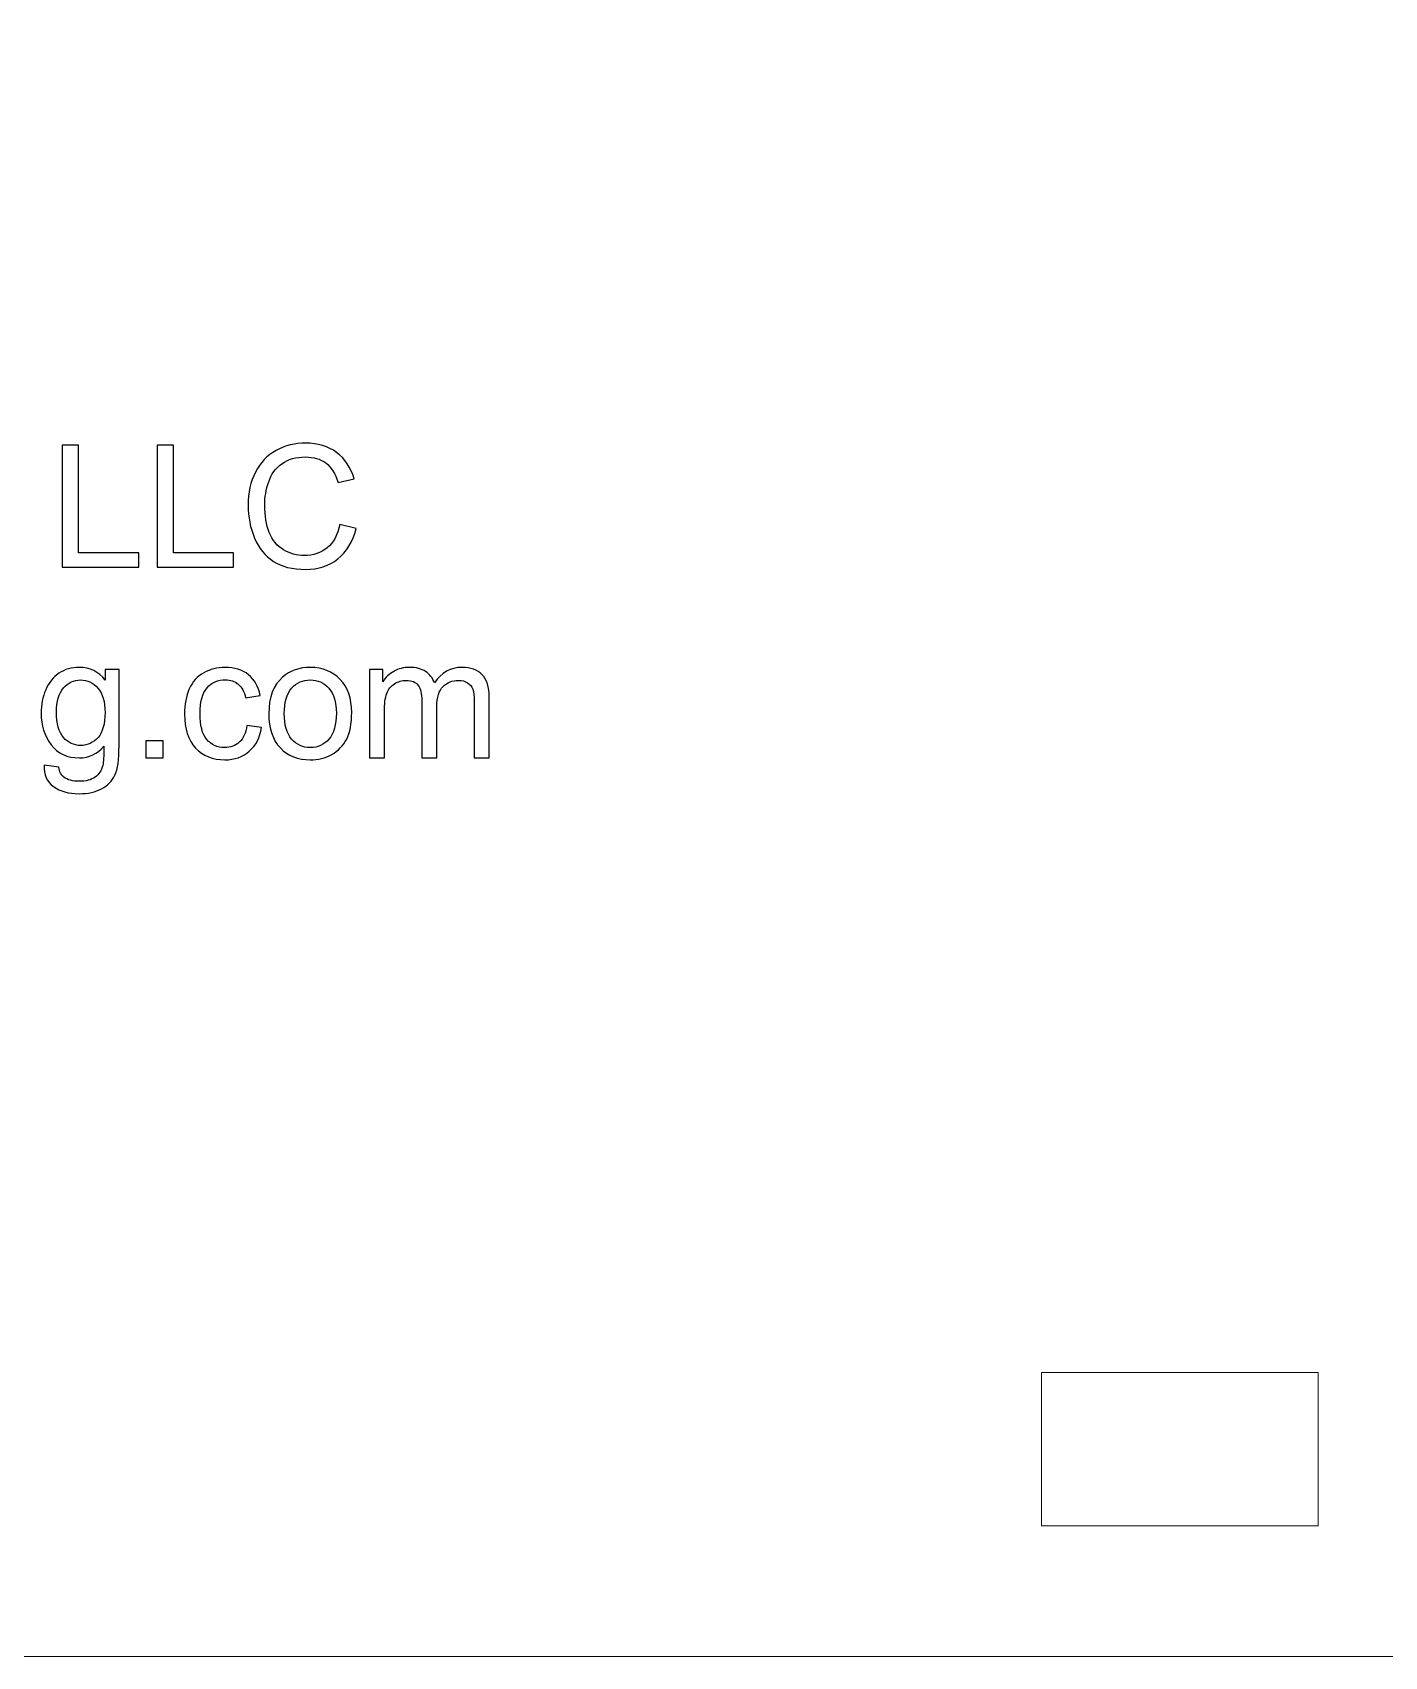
# Model space of a CAD drawing. Header units: inches. Extents: x -11.7 to 8.2, y -5.1 to 5.9.
# Drawn here: x -8.193 to -7.092, y 0.228 to 1.55 of the extents above; entities that cross this region are included whole.
import ezdxf

# ---------------------------------------------------------------- set-up
doc = ezdxf.new("R2010")
doc.units = ezdxf.units.IN
doc.header["$MEASUREMENT"] = 0
doc.layers.add('Layer 1', color=7, linetype='Continuous')

msp = doc.modelspace()

# ---------------------------------------------------------------- linework, layer by layer
at = {"layer": 'Layer 1', "color": 5, "lineweight": 9}
for points, knots in [([(-11.6752, 5.7316), (-11.659, 5.801), (-11.555, 5.855), (-11.4302, 5.855), (-11.4302, 5.855), (-11.4302, 5.855), (-0.5967, 5.855), (-0.5967, 5.855), (-0.5967, 5.855), (-0.4607, 5.855), (-0.3494, 5.7909), (-0.3494, 5.7126), (-0.3494, 5.7126), (-0.3494, 5.7126), (-0.3494, 0.3726), (-0.3494, 0.3726), (-0.3494, 0.3726), (-0.3494, 0.2931), (-0.4623, 0.2281), (-0.6002, 0.2281), (-0.6002, 0.2281), (-0.6002, 0.2281), (-5.5206, 0.2281), (-5.5206, 0.2281)], [0, 0, 0, 0, 0.166667, 0.166667, 0.166667, 0.166667, 0.333333, 0.333333, 0.333333, 0.333333, 0.5, 0.5, 0.5, 0.5, 0.666667, 0.666667, 0.666667, 0.666667, 0.833333, 0.833333, 0.833333, 0.833333, 1, 1, 1, 1]), ([(-5.6112, 0.2281), (-5.6112, 0.2281), (-11.4302, 0.2281), (-11.4302, 0.2281), (-11.4302, 0.2281), (-11.5556, 0.2281), (-11.66, 0.2826), (-11.6755, 0.3525)], [0, 0, 0, 0, 0.5, 0.5, 0.5, 0.5, 1, 1, 1, 1])]:
    msp.add_open_spline(points, degree=3, knots=knots, dxfattribs=at)
at = {"layer": 'Layer 1', "color": 3}
for points, knots in [([(-8.1689, 1.115), (-8.1689, 1.115), (-8.1689, 1.2144), (-8.1689, 1.2144), (-8.1689, 1.2144), (-8.1689, 1.2144), (-8.1557, 1.2144), (-8.1557, 1.2144), (-8.1557, 1.2144), (-8.1557, 1.2144), (-8.1557, 1.1267), (-8.1557, 1.1267), (-8.1557, 1.1267), (-8.1557, 1.1267), (-8.1067, 1.1267), (-8.1067, 1.1267), (-8.1067, 1.1267), (-8.1067, 1.1267), (-8.1067, 1.115), (-8.1067, 1.115), (-8.1067, 1.115), (-8.1067, 1.115), (-8.1689, 1.115), (-8.1689, 1.115)], [0, 0, 0, 0, 0.166667, 0.166667, 0.166667, 0.166667, 0.333333, 0.333333, 0.333333, 0.333333, 0.5, 0.5, 0.5, 0.5, 0.666667, 0.666667, 0.666667, 0.666667, 0.833333, 0.833333, 0.833333, 0.833333, 1, 1, 1, 1]), ([(-8.0916, 1.115), (-8.0916, 1.115), (-8.0916, 1.2144), (-8.0916, 1.2144), (-8.0916, 1.2144), (-8.0916, 1.2144), (-8.0785, 1.2144), (-8.0785, 1.2144), (-8.0785, 1.2144), (-8.0785, 1.2144), (-8.0785, 1.1267), (-8.0785, 1.1267), (-8.0785, 1.1267), (-8.0785, 1.1267), (-8.0295, 1.1267), (-8.0295, 1.1267), (-8.0295, 1.1267), (-8.0295, 1.1267), (-8.0295, 1.115), (-8.0295, 1.115), (-8.0295, 1.115), (-8.0295, 1.115), (-8.0916, 1.115), (-8.0916, 1.115)], [0, 0, 0, 0, 0.166667, 0.166667, 0.166667, 0.166667, 0.333333, 0.333333, 0.333333, 0.333333, 0.5, 0.5, 0.5, 0.5, 0.666667, 0.666667, 0.666667, 0.666667, 0.833333, 0.833333, 0.833333, 0.833333, 1, 1, 1, 1]), ([(-7.9429, 1.1498), (-7.9429, 1.1498), (-7.9297, 1.1465), (-7.9297, 1.1465), (-7.9297, 1.1465), (-7.9325, 1.1357), (-7.9375, 1.1275), (-7.9446, 1.1218), (-7.9446, 1.1218), (-7.9518, 1.1161), (-7.9605, 1.1133), (-7.9709, 1.1133), (-7.9709, 1.1133), (-7.9816, 1.1133), (-7.9903, 1.1154), (-7.997, 1.1198), (-7.997, 1.1198), (-8.0038, 1.1242), (-8.0089, 1.1305), (-8.0124, 1.1388), (-8.0124, 1.1388), (-8.0159, 1.147), (-8.0176, 1.1559), (-8.0176, 1.1654), (-8.0176, 1.1654), (-8.0176, 1.1758), (-8.0157, 1.1848), (-8.0117, 1.1925), (-8.0117, 1.1925), (-8.0077, 1.2002), (-8.0021, 1.2061), (-7.9948, 1.2101), (-7.9948, 1.2101), (-7.9875, 1.2141), (-7.9795, 1.2161), (-7.9707, 1.2161), (-7.9707, 1.2161), (-7.9608, 1.2161), (-7.9524, 1.2135), (-7.9456, 1.2085), (-7.9456, 1.2085), (-7.9388, 1.2034), (-7.9341, 1.1963), (-7.9314, 1.1871), (-7.9314, 1.1871), (-7.9314, 1.1871), (-7.9444, 1.1841), (-7.9444, 1.1841), (-7.9444, 1.1841), (-7.9467, 1.1913), (-7.95, 1.1966), (-7.9544, 1.1999), (-7.9544, 1.1999), (-7.9588, 1.2032), (-7.9643, 1.2048), (-7.971, 1.2048), (-7.971, 1.2048), (-7.9786, 1.2048), (-7.985, 1.203), (-7.9901, 1.1993), (-7.9901, 1.1993), (-7.9953, 1.1957), (-7.9989, 1.1907), (-8.0009, 1.1846), (-8.0009, 1.1846), (-8.003, 1.1784), (-8.0041, 1.172), (-8.0041, 1.1655), (-8.0041, 1.1655), (-8.0041, 1.157), (-8.0028, 1.1497), (-8.0004, 1.1433), (-8.0004, 1.1433), (-7.9979, 1.137), (-7.9941, 1.1323), (-7.9889, 1.1292), (-7.9889, 1.1292), (-7.9837, 1.1261), (-7.978, 1.1245), (-7.972, 1.1245), (-7.972, 1.1245), (-7.9646, 1.1245), (-7.9584, 1.1266), (-7.9533, 1.1309), (-7.9533, 1.1309), (-7.9482, 1.1351), (-7.9447, 1.1415), (-7.9429, 1.1498)], [0, 0, 0, 0, 0.045455, 0.045455, 0.045455, 0.045455, 0.090909, 0.090909, 0.090909, 0.090909, 0.136364, 0.136364, 0.136364, 0.136364, 0.181818, 0.181818, 0.181818, 0.181818, 0.227273, 0.227273, 0.227273, 0.227273, 0.272727, 0.272727, 0.272727, 0.272727, 0.318182, 0.318182, 0.318182, 0.318182, 0.363636, 0.363636, 0.363636, 0.363636, 0.409091, 0.409091, 0.409091, 0.409091, 0.454545, 0.454545, 0.454545, 0.454545, 0.5, 0.5, 0.5, 0.5, 0.545455, 0.545455, 0.545455, 0.545455, 0.590909, 0.590909, 0.590909, 0.590909, 0.636364, 0.636364, 0.636364, 0.636364, 0.681818, 0.681818, 0.681818, 0.681818, 0.727273, 0.727273, 0.727273, 0.727273, 0.772727, 0.772727, 0.772727, 0.772727, 0.818182, 0.818182, 0.818182, 0.818182, 0.863636, 0.863636, 0.863636, 0.863636, 0.909091, 0.909091, 0.909091, 0.909091, 0.954545, 0.954545, 0.954545, 0.954545, 1, 1, 1, 1]), ([(-8.1837, 0.9538), (-8.1837, 0.9538), (-8.1718, 0.9521), (-8.1718, 0.9521), (-8.1718, 0.9521), (-8.1713, 0.9484), (-8.17, 0.9458), (-8.1677, 0.9441), (-8.1677, 0.9441), (-8.1647, 0.9418), (-8.1605, 0.9407), (-8.1553, 0.9407), (-8.1553, 0.9407), (-8.1496, 0.9407), (-8.1453, 0.9418), (-8.1422, 0.9441), (-8.1422, 0.9441), (-8.1391, 0.9463), (-8.1371, 0.9495), (-8.136, 0.9536), (-8.136, 0.9536), (-8.1353, 0.9561), (-8.1351, 0.9613), (-8.1351, 0.9692), (-8.1351, 0.9692), (-8.1404, 0.963), (-8.1471, 0.9598), (-8.155, 0.9598), (-8.155, 0.9598), (-8.1649, 0.9598), (-8.1726, 0.9634), (-8.178, 0.9705), (-8.178, 0.9705), (-8.1834, 0.9776), (-8.1862, 0.9862), (-8.1862, 0.9962), (-8.1862, 0.9962), (-8.1862, 1.0031), (-8.1849, 1.0094), (-8.1824, 1.0152), (-8.1824, 1.0152), (-8.1799, 1.0211), (-8.1763, 1.0255), (-8.1716, 1.0287), (-8.1716, 1.0287), (-8.1669, 1.0319), (-8.1613, 1.0335), (-8.155, 1.0335), (-8.155, 1.0335), (-8.1465, 1.0335), (-8.1394, 1.03), (-8.1339, 1.0231), (-8.1339, 1.0231), (-8.1339, 1.0231), (-8.1339, 1.0318), (-8.1339, 1.0318), (-8.1339, 1.0318), (-8.1339, 1.0318), (-8.1227, 1.0318), (-8.1227, 1.0318), (-8.1227, 1.0318), (-8.1227, 1.0318), (-8.1227, 0.9696), (-8.1227, 0.9696), (-8.1227, 0.9696), (-8.1227, 0.9584), (-8.1238, 0.9504), (-8.1261, 0.9457), (-8.1261, 0.9457), (-8.1284, 0.9411), (-8.132, 0.9374), (-8.1369, 0.9346), (-8.1369, 0.9346), (-8.1419, 0.9319), (-8.148, 0.9306), (-8.1552, 0.9306), (-8.1552, 0.9306), (-8.1638, 0.9306), (-8.1708, 0.9325), (-8.176, 0.9364), (-8.176, 0.9364), (-8.1813, 0.9402), (-8.1839, 0.9461), (-8.1837, 0.9538)], [0, 0, 0, 0, 0.047619, 0.047619, 0.047619, 0.047619, 0.095238, 0.095238, 0.095238, 0.095238, 0.142857, 0.142857, 0.142857, 0.142857, 0.190476, 0.190476, 0.190476, 0.190476, 0.238095, 0.238095, 0.238095, 0.238095, 0.285714, 0.285714, 0.285714, 0.285714, 0.333333, 0.333333, 0.333333, 0.333333, 0.380952, 0.380952, 0.380952, 0.380952, 0.428571, 0.428571, 0.428571, 0.428571, 0.47619, 0.47619, 0.47619, 0.47619, 0.52381, 0.52381, 0.52381, 0.52381, 0.571429, 0.571429, 0.571429, 0.571429, 0.619048, 0.619048, 0.619048, 0.619048, 0.666667, 0.666667, 0.666667, 0.666667, 0.714286, 0.714286, 0.714286, 0.714286, 0.761905, 0.761905, 0.761905, 0.761905, 0.809524, 0.809524, 0.809524, 0.809524, 0.857143, 0.857143, 0.857143, 0.857143, 0.904762, 0.904762, 0.904762, 0.904762, 0.952381, 0.952381, 0.952381, 0.952381, 1, 1, 1, 1]), ([(-8.0186, 0.9862), (-8.0186, 0.9862), (-8.0067, 0.9846), (-8.0067, 0.9846), (-8.0067, 0.9846), (-8.0079, 0.9764), (-8.0113, 0.9699), (-8.0167, 0.9652), (-8.0167, 0.9652), (-8.0221, 0.9605), (-8.0288, 0.9582), (-8.0366, 0.9582), (-8.0366, 0.9582), (-8.0465, 0.9582), (-8.0544, 0.9614), (-8.0604, 0.9678), (-8.0604, 0.9678), (-8.0664, 0.9743), (-8.0694, 0.9835), (-8.0694, 0.9955), (-8.0694, 0.9955), (-8.0694, 1.0033), (-8.0681, 1.0101), (-8.0655, 1.016), (-8.0655, 1.016), (-8.0629, 1.0218), (-8.059, 1.0262), (-8.0537, 1.0291), (-8.0537, 1.0291), (-8.0485, 1.032), (-8.0427, 1.0335), (-8.0366, 1.0335), (-8.0366, 1.0335), (-8.0287, 1.0335), (-8.0223, 1.0315), (-8.0174, 1.0275), (-8.0174, 1.0275), (-8.0124, 1.0236), (-8.0092, 1.0179), (-8.0078, 1.0107), (-8.0078, 1.0107), (-8.0078, 1.0107), (-8.0197, 1.0088), (-8.0197, 1.0088), (-8.0197, 1.0088), (-8.0208, 1.0137), (-8.0228, 1.0173), (-8.0257, 1.0198), (-8.0257, 1.0198), (-8.0285, 1.0222), (-8.032, 1.0234), (-8.0361, 1.0234), (-8.0361, 1.0234), (-8.0422, 1.0234), (-8.0472, 1.0212), (-8.0511, 1.0168), (-8.0511, 1.0168), (-8.0549, 1.0124), (-8.0568, 1.0054), (-8.0568, 0.9959), (-8.0568, 0.9959), (-8.0568, 0.9862), (-8.055, 0.9792), (-8.0513, 0.9748), (-8.0513, 0.9748), (-8.0476, 0.9704), (-8.0427, 0.9682), (-8.0367, 0.9682), (-8.0367, 0.9682), (-8.032, 0.9682), (-8.028, 0.9697), (-8.0248, 0.9726), (-8.0248, 0.9726), (-8.0215, 0.9756), (-8.0195, 0.9801), (-8.0186, 0.9862)], [0, 0, 0, 0, 0.052632, 0.052632, 0.052632, 0.052632, 0.105263, 0.105263, 0.105263, 0.105263, 0.157895, 0.157895, 0.157895, 0.157895, 0.210526, 0.210526, 0.210526, 0.210526, 0.263158, 0.263158, 0.263158, 0.263158, 0.315789, 0.315789, 0.315789, 0.315789, 0.368421, 0.368421, 0.368421, 0.368421, 0.421053, 0.421053, 0.421053, 0.421053, 0.473684, 0.473684, 0.473684, 0.473684, 0.526316, 0.526316, 0.526316, 0.526316, 0.578947, 0.578947, 0.578947, 0.578947, 0.631579, 0.631579, 0.631579, 0.631579, 0.684211, 0.684211, 0.684211, 0.684211, 0.736842, 0.736842, 0.736842, 0.736842, 0.789474, 0.789474, 0.789474, 0.789474, 0.842105, 0.842105, 0.842105, 0.842105, 0.894737, 0.894737, 0.894737, 0.894737, 0.947368, 0.947368, 0.947368, 0.947368, 1, 1, 1, 1]), ([(-8.0008, 0.9958), (-8.0008, 1.0092), (-7.997, 1.019), (-7.9896, 1.0254), (-7.9896, 1.0254), (-7.9834, 1.0308), (-7.9759, 1.0335), (-7.967, 1.0335), (-7.967, 1.0335), (-7.9571, 1.0335), (-7.949, 1.0302), (-7.9427, 1.0237), (-7.9427, 1.0237), (-7.9364, 1.0172), (-7.9333, 1.0083), (-7.9333, 0.9968), (-7.9333, 0.9968), (-7.9333, 0.9876), (-7.9347, 0.9803), (-7.9374, 0.975), (-7.9374, 0.975), (-7.9402, 0.9696), (-7.9443, 0.9655), (-7.9496, 0.9626), (-7.9496, 0.9626), (-7.9549, 0.9596), (-7.9607, 0.9582), (-7.967, 0.9582), (-7.967, 0.9582), (-7.977, 0.9582), (-7.9852, 0.9614), (-7.9914, 0.9679), (-7.9914, 0.9679), (-7.9976, 0.9743), (-8.0008, 0.9836), (-8.0008, 0.9958)], [0, 0, 0, 0, 0.111111, 0.111111, 0.111111, 0.111111, 0.222222, 0.222222, 0.222222, 0.222222, 0.333333, 0.333333, 0.333333, 0.333333, 0.444444, 0.444444, 0.444444, 0.444444, 0.555556, 0.555556, 0.555556, 0.555556, 0.666667, 0.666667, 0.666667, 0.666667, 0.777778, 0.777778, 0.777778, 0.777778, 0.888889, 0.888889, 0.888889, 0.888889, 1, 1, 1, 1]), ([(-7.9189, 0.9598), (-7.9189, 0.9598), (-7.9189, 1.0318), (-7.9189, 1.0318), (-7.9189, 1.0318), (-7.9189, 1.0318), (-7.908, 1.0318), (-7.908, 1.0318), (-7.908, 1.0318), (-7.908, 1.0318), (-7.908, 1.0217), (-7.908, 1.0217), (-7.908, 1.0217), (-7.9058, 1.0252), (-7.9028, 1.0281), (-7.899, 1.0302), (-7.899, 1.0302), (-7.8953, 1.0324), (-7.891, 1.0335), (-7.8862, 1.0335), (-7.8862, 1.0335), (-7.8809, 1.0335), (-7.8765, 1.0323), (-7.8731, 1.0301), (-7.8731, 1.0301), (-7.8697, 1.0279), (-7.8673, 1.0248), (-7.8659, 1.0208), (-7.8659, 1.0208), (-7.8602, 1.0292), (-7.8527, 1.0335), (-7.8436, 1.0335), (-7.8436, 1.0335), (-7.8365, 1.0335), (-7.831, 1.0315), (-7.8271, 1.0275), (-7.8271, 1.0275), (-7.8233, 1.0236), (-7.8214, 1.0175), (-7.8214, 1.0092), (-7.8214, 1.0092), (-7.8214, 1.0092), (-7.8214, 0.9598), (-7.8214, 0.9598), (-7.8214, 0.9598), (-7.8214, 0.9598), (-7.8335, 0.9598), (-7.8335, 0.9598), (-7.8335, 0.9598), (-7.8335, 0.9598), (-7.8335, 1.0052), (-7.8335, 1.0052), (-7.8335, 1.0052), (-7.8335, 1.0101), (-7.8339, 1.0136), (-7.8347, 1.0157), (-7.8347, 1.0157), (-7.8355, 1.0179), (-7.8369, 1.0196), (-7.839, 1.0209), (-7.839, 1.0209), (-7.8411, 1.0222), (-7.8435, 1.0229), (-7.8463, 1.0229), (-7.8463, 1.0229), (-7.8514, 1.0229), (-7.8556, 1.0212), (-7.8589, 1.0178), (-7.8589, 1.0178), (-7.8623, 1.0145), (-7.864, 1.0091), (-7.864, 1.0017), (-7.864, 1.0017), (-7.864, 1.0017), (-7.864, 0.9598), (-7.864, 0.9598), (-7.864, 0.9598), (-7.864, 0.9598), (-7.8762, 0.9598), (-7.8762, 0.9598), (-7.8762, 0.9598), (-7.8762, 0.9598), (-7.8762, 1.0066), (-7.8762, 1.0066), (-7.8762, 1.0066), (-7.8762, 1.012), (-7.8772, 1.0161), (-7.8792, 1.0188), (-7.8792, 1.0188), (-7.8811, 1.0215), (-7.8844, 1.0229), (-7.8889, 1.0229), (-7.8889, 1.0229), (-7.8924, 1.0229), (-7.8955, 1.022), (-7.8984, 1.0201), (-7.8984, 1.0201), (-7.9014, 1.0183), (-7.9035, 1.0157), (-7.9048, 1.0122), (-7.9048, 1.0122), (-7.9061, 1.0087), (-7.9067, 1.0037), (-7.9067, 0.9972), (-7.9067, 0.9972), (-7.9067, 0.9972), (-7.9067, 0.9598), (-7.9067, 0.9598), (-7.9067, 0.9598), (-7.9067, 0.9598), (-7.9189, 0.9598), (-7.9189, 0.9598)], [0, 0, 0, 0, 0.035714, 0.035714, 0.035714, 0.035714, 0.071429, 0.071429, 0.071429, 0.071429, 0.107143, 0.107143, 0.107143, 0.107143, 0.142857, 0.142857, 0.142857, 0.142857, 0.178571, 0.178571, 0.178571, 0.178571, 0.214286, 0.214286, 0.214286, 0.214286, 0.25, 0.25, 0.25, 0.25, 0.285714, 0.285714, 0.285714, 0.285714, 0.321429, 0.321429, 0.321429, 0.321429, 0.357143, 0.357143, 0.357143, 0.357143, 0.392857, 0.392857, 0.392857, 0.392857, 0.428571, 0.428571, 0.428571, 0.428571, 0.464286, 0.464286, 0.464286, 0.464286, 0.5, 0.5, 0.5, 0.5, 0.535714, 0.535714, 0.535714, 0.535714, 0.571429, 0.571429, 0.571429, 0.571429, 0.607143, 0.607143, 0.607143, 0.607143, 0.642857, 0.642857, 0.642857, 0.642857, 0.678571, 0.678571, 0.678571, 0.678571, 0.714286, 0.714286, 0.714286, 0.714286, 0.75, 0.75, 0.75, 0.75, 0.785714, 0.785714, 0.785714, 0.785714, 0.821429, 0.821429, 0.821429, 0.821429, 0.857143, 0.857143, 0.857143, 0.857143, 0.892857, 0.892857, 0.892857, 0.892857, 0.928571, 0.928571, 0.928571, 0.928571, 0.964286, 0.964286, 0.964286, 0.964286, 1, 1, 1, 1]), ([(-8.1736, 0.9971), (-8.1736, 0.9876), (-8.1717, 0.9808), (-8.168, 0.9764), (-8.168, 0.9764), (-8.1642, 0.9721), (-8.1595, 0.9699), (-8.1539, 0.9699), (-8.1539, 0.9699), (-8.1483, 0.9699), (-8.1436, 0.9721), (-8.1398, 0.9764), (-8.1398, 0.9764), (-8.136, 0.9807), (-8.1341, 0.9875), (-8.1341, 0.9967), (-8.1341, 0.9967), (-8.1341, 1.0055), (-8.136, 1.0122), (-8.1399, 1.0166), (-8.1399, 1.0166), (-8.1439, 1.0211), (-8.1486, 1.0233), (-8.1541, 1.0233), (-8.1541, 1.0233), (-8.1595, 1.0233), (-8.1641, 1.0211), (-8.1679, 1.0167), (-8.1679, 1.0167), (-8.1717, 1.0123), (-8.1736, 1.0058), (-8.1736, 0.9971)], [0, 0, 0, 0, 0.125, 0.125, 0.125, 0.125, 0.25, 0.25, 0.25, 0.25, 0.375, 0.375, 0.375, 0.375, 0.5, 0.5, 0.5, 0.5, 0.625, 0.625, 0.625, 0.625, 0.75, 0.75, 0.75, 0.75, 0.875, 0.875, 0.875, 0.875, 1, 1, 1, 1]), ([(-7.9882, 0.9958), (-7.9882, 0.9866), (-7.9862, 0.9797), (-7.9822, 0.9751), (-7.9822, 0.9751), (-7.9781, 0.9705), (-7.9731, 0.9682), (-7.967, 0.9682), (-7.967, 0.9682), (-7.9609, 0.9682), (-7.9559, 0.9705), (-7.9518, 0.9751), (-7.9518, 0.9751), (-7.9478, 0.9797), (-7.9458, 0.9868), (-7.9458, 0.9962), (-7.9458, 0.9962), (-7.9458, 1.0051), (-7.9478, 1.0119), (-7.9519, 1.0165), (-7.9519, 1.0165), (-7.9559, 1.0211), (-7.961, 1.0233), (-7.967, 1.0233), (-7.967, 1.0233), (-7.9731, 1.0233), (-7.9781, 1.0211), (-7.9822, 1.0165), (-7.9822, 1.0165), (-7.9862, 1.0119), (-7.9882, 1.005), (-7.9882, 0.9958)], [0, 0, 0, 0, 0.125, 0.125, 0.125, 0.125, 0.25, 0.25, 0.25, 0.25, 0.375, 0.375, 0.375, 0.375, 0.5, 0.5, 0.5, 0.5, 0.625, 0.625, 0.625, 0.625, 0.75, 0.75, 0.75, 0.75, 0.875, 0.875, 0.875, 0.875, 1, 1, 1, 1]), ([(-8.1008, 0.9598), (-8.1008, 0.9598), (-8.1008, 0.9737), (-8.1008, 0.9737), (-8.1008, 0.9737), (-8.1008, 0.9737), (-8.0869, 0.9737), (-8.0869, 0.9737), (-8.0869, 0.9737), (-8.0869, 0.9737), (-8.0869, 0.9598), (-8.0869, 0.9598), (-8.0869, 0.9598), (-8.0869, 0.9598), (-8.1008, 0.9598), (-8.1008, 0.9598)], [0, 0, 0, 0, 0.25, 0.25, 0.25, 0.25, 0.5, 0.5, 0.5, 0.5, 0.75, 0.75, 0.75, 0.75, 1, 1, 1, 1])]:
    msp.add_open_spline(points, degree=3, knots=knots, dxfattribs=at)
at = {"layer": 'Layer 1', "lineweight": 9}
msp.add_open_spline([(-7.3717, 0.3344), (-7.3717, 0.3344), (-7.1466, 0.3344), (-7.1466, 0.3344), (-7.1466, 0.3344), (-7.1466, 0.3344), (-7.1466, 0.4594), (-7.1466, 0.4594), (-7.1466, 0.4594), (-7.1466, 0.4594), (-7.3717, 0.4594), (-7.3717, 0.4594), (-7.3717, 0.4594), (-7.3717, 0.4594), (-7.3717, 0.3344), (-7.3717, 0.3344)], degree=3, knots=[0, 0, 0, 0, 0.25, 0.25, 0.25, 0.25, 0.5, 0.5, 0.5, 0.5, 0.75, 0.75, 0.75, 0.75, 1, 1, 1, 1], dxfattribs=at)

doc.saveas('drawing.dxf')
